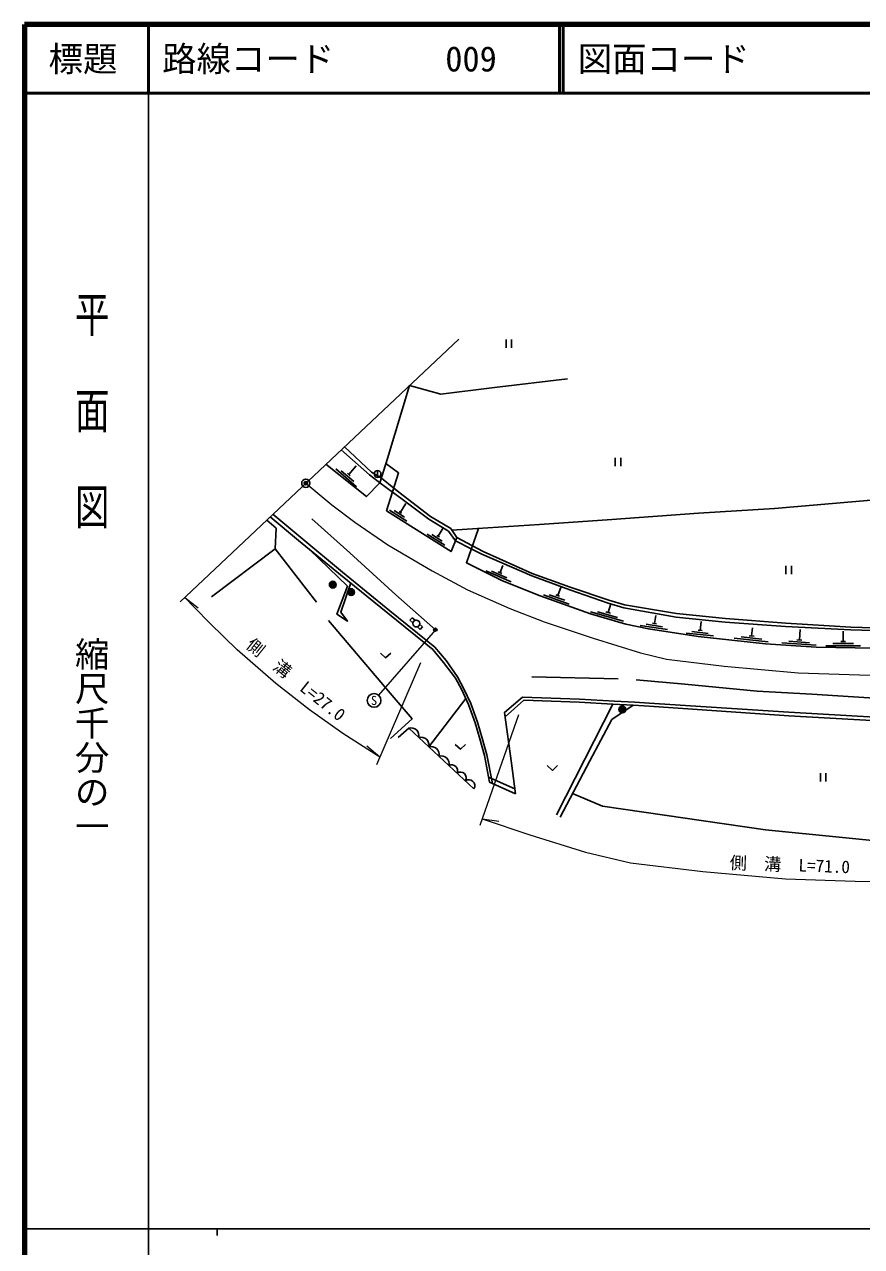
# Model space of a CAD drawing. Units: millimetres at full size, sheet at 1:1000; details may follow other scales. Extents: x 40000 to 680000, y 20000 to 380000.
# Drawn here: x 40000 to 161617, y 202409 to 380000 of the extents above; entities that cross this region are included whole.
import ezdxf
from ezdxf.enums import TextEntityAlignment as Align

# ---------------------------------------------------------------- set-up
doc = ezdxf.new("R2010")
doc.units = ezdxf.units.MM
doc.header["$LTSCALE"] = 1000
doc.header["$PDMODE"] = 32
doc.header["$PDSIZE"] = 500
doc.linetypes.add('CHAIN', pattern=[18.5, 12, -1.5, 3.5, -1.5])
doc.linetypes.add('DASHED', pattern=[7.5, 6, -1.5])
for name, color, linetype, lineweight in [('M-BGD', 7, 'Continuous', 25), ('M-BMK', 2, 'CHAIN', 13), ('M-BMK-OTRS', 5, 'Continuous', 25), ('M-BMK-SRVR', 3, 'Continuous', 25), ('M-STR-HTXT', 7, 'Continuous', 13), ('M-STR-STRC', 7, 'Continuous', 25), ('M-TTL', 2, 'Continuous', 140), ('M-TTL-BAND', 7, 'Continuous', 25), ('M-TTL-LINE', 7, 'Continuous', 50)]:
    doc.layers.add(name, color=color, linetype=linetype, lineweight=lineweight)
doc.layers.add('M-OTRS', color=6, linetype='Continuous')
doc.layers.add('M-TTL-TXT', color=7, linetype='Continuous')
doc.styles.add('@ＭＳ ゴシック', font='')
doc.styles.add('ＭＳ ゴシック', font='')
doc.styles.get('@ＭＳ ゴシック').set_extended_font_data('@MS Gothic')
doc.styles.get('ＭＳ ゴシック').set_extended_font_data('MS Gothic')

msp = doc.modelspace()

# ---------------------------------------------------------------- hatches: boundary and pattern name
at = {"layer": 'M-BGD'}
for points in [[(84297, 298588, -1), (85297, 298588, -0.41421), (84797, 298088, -0.41421)], [(86961, 297508, -1), (87961, 297508, -0.41421), (87461, 297008, -0.41421)], [(126373, 280457, -1), (127373, 280457, -0.41421), (126873, 279957, -0.41421)]]:
    msp.add_hatch(color=256, dxfattribs=at).paths.add_polyline_path(points)
at = {"layer": 'M-STR-HTXT'}
msp.add_hatch(color=256, dxfattribs=at).paths.add_polyline_path([(99450, 292032, -1), (99949, 292063, -0.41421), (99715, 291798, -0.41421)])

# ---------------------------------------------------------------- linework, layer by layer
at = {"layer": 'M-BGD'}
for p, q in [((109978, 334207), (109978, 333007)), ((110778, 334207), (110778, 333007)), ((125821, 317022), (125821, 315822)), ((126621, 317022), (126621, 315822)), ((85216, 315432), (88256, 312832)), ((86019, 315140), (87843, 313580)), ((86913, 314770), (87339, 314406)), ((87126, 314588), (88205, 315850)), ((91300, 315177), (91300, 314177)), ((93030, 309415), (95561, 307805)), ((93697, 309346), (95216, 308380)), ((94440, 309229), (94795, 309004)), ((94618, 309116), (95423, 310382)), ((98513, 305931), (101052, 304333)), ((99181, 305866), (100704, 304907)), ((99925, 305752), (100280, 305528)), ((100102, 305640), (100853, 306832)), ((67175, 296805), (76427, 303805)), ((107015, 300583), (110693, 299010)), ((107869, 300544), (110076, 299601)), ((108833, 300458), (109348, 300238)), ((109090, 300348), (109522, 301358)), ((150616, 301329), (150616, 300129)), ((151416, 301329), (151416, 300129)), ((115391, 297115), (119155, 295763)), ((116245, 297126), (118504, 296315)), ((117212, 297098), (117739, 296909)), ((117476, 297003), (117952, 298303)), ((124793, 294539), (125181, 295798)), ((96005, 293414), (96334, 293791)), ((96005, 293414), (96432, 293041)), ((96334, 293791), (96761, 293418)), ((122225, 294654), (127029, 293270)), ((123269, 294666), (126152, 293835)), ((124457, 294635), (125130, 294442)), ((131538, 292948), (131718, 294133)), ((138182, 291946), (138322, 293240)), ((97085, 292472), (97512, 292099)), ((97414, 292848), (97841, 292476)), ((97512, 292099), (97841, 292476)), ((129470, 292656), (133424, 292054)), ((130306, 292832), (132679, 292471)), ((131261, 292991), (131814, 292906)), ((136129, 291564), (140106, 291135)), ((136957, 291777), (139343, 291519)), ((137903, 291976), (138460, 291916)), ((145648, 291140), (145778, 292341)), ((152583, 290566), (152690, 292063)), ((158948, 290325), (158948, 291825)), ((143099, 290812), (148070, 290275)), ((144125, 291003), (147108, 290681)), ((145301, 291177), (145996, 291102)), ((150047, 290146), (155034, 289789)), ((151065, 290374), (154058, 290160)), ((152234, 290591), (152932, 290541)), ((156448, 289725), (161448, 289725)), ((157448, 290025), (160448, 290025)), ((158598, 290325), (159298, 290325)), ((113706, 285195), (126279, 284889)), ((98749, 275030), (104102, 282060)), ((125506, 281243), (117318, 265129)), ((155651, 271185), (155651, 269985)), ((156451, 271185), (156451, 269985))]:
    msp.add_line(p, q, dxfattribs=at)
at = {"layer": 'M-BGD', "linetype": 'DASHED'}
for p, q in [((91655, 313368), (93478, 312049)), ((91869, 314067), (93663, 312635)), ((102642, 304985), (104914, 303807)), ((102839, 305455), (105072, 304258)), ((125506, 281243), (128446, 281074)), ((125727, 281668), (128666, 281499)), ((111248, 268917), (107440, 270628)), ((111337, 268208), (107584, 269896))]:
    msp.add_line(p, q, dxfattribs=at)
at = {"layer": 'M-BGD'}
for points in [[(83801, 316087), (89685, 311399), (91655, 313368), (92746, 316936), (95942, 327542), (100481, 326289), (108287, 327262), (118885, 328524)], [(86030, 318190), (90128, 314552), (91413, 313561), (91655, 313368)], [(86506, 318639), (90441, 314959), (91869, 314067)], [(92516, 316182), (94355, 314819), (92614, 309324), (97833, 306005), (101978, 303396), (102839, 305455)], [(93663, 312635), (95016, 311554), (98978, 308482), (101944, 306764), (102839, 305455)], [(93478, 312049), (94700, 311153), (98746, 308126), (101588, 306381), (102642, 304985)], [(102111, 306520), (105813, 306731), (114836, 307346), (125317, 308046), (137906, 308970), (148985, 309659), (163034, 310847), (168204, 311130), (171399, 311331), (174140, 311145), (181659, 310595), (184781, 310146)], [(75206, 307977), (76574, 306783), (76427, 303805), (82435, 296042)], [(75708, 308450), (79830, 305023), (85922, 300043), (92812, 294432), (99316, 289184), (100891, 287278), (102621, 285020), (103531, 283320), (104509, 281163), (105500, 278496), (106164, 276176), (106823, 273770), (107584, 269896)], [(76097, 308817), (80163, 305434), (86221, 300425), (93088, 294778), (99637, 289494), (101256, 287571), (102924, 285208), (103850, 283478), (104838, 281299), (105839, 278607), (106507, 276272), (107170, 273852), (107982, 269717)], [(81739, 308140), (87266, 303197), (93978, 297101), (99700, 292048)], [(193869, 298451), (194869, 295296), (195757, 292700), (193726, 288946), (163559, 289348), (155022, 289490), (147685, 290015), (137864, 291075), (130654, 292173), (127379, 292857), (122218, 294344), (114912, 296968), (109439, 299172), (104200, 301771), (105942, 306739)], [(104914, 303807), (106448, 303011), (113727, 299860), (119218, 297838), (124780, 295921), (127072, 295216), (134688, 293882), (141794, 293166), (150580, 292509), (160051, 292014), (168124, 291777), (172284, 291590), (177663, 291414), (186800, 291110), (192512, 291066)], [(105071, 304255), (106644, 303415), (113784, 300224), (119276, 298209), (124913, 296339), (127171, 295640), (134756, 294388), (141838, 293674), (150615, 293018), (160053, 292404), (168179, 292169), (172291, 291951), (177673, 291924), (186810, 291620), (192442, 291577)], [(81483, 303672), (86919, 298388), (85396, 294290), (86943, 293290), (85988, 294608), (87403, 298837)], [(84156, 293381), (93113, 282839), (96311, 279075), (93158, 276219)], [(91725, 288636), (92475, 287936), (93225, 288636)], [(128879, 284762), (135923, 284152), (146467, 283129), (154381, 282660), (164223, 282042), (174166, 281838), (186191, 281639)], [(111337, 268208), (110780, 272629), (109750, 280033), (112373, 282226), (120619, 281961), (125727, 281668)], [(125506, 281243), (120601, 281524), (112552, 281793), (109837, 279403)], [(128446, 281074), (125343, 278975), (122121, 272997), (117837, 264816)], [(192761, 253489), (185555, 277906), (176832, 278054), (151040, 279552), (130752, 280942), (128446, 281074)], [(128666, 281499), (130779, 281378), (151071, 280062), (176851, 278564), (187199, 278389), (203230, 278510), (220999, 278409), (225824, 278333), (227673, 272342), (231043, 268144), (236250, 261933), (239686, 257599), (242134, 255058)], [(94314, 276361), (95829, 277745), (105305, 268935)], [(102585, 275382), (103335, 274682), (104085, 275382)], [(115960, 272297), (116710, 271597), (117460, 272297)], [(119625, 268231), (123963, 266399), (147660, 262974), (169527, 260768), (191281, 258504)]]:
    msp.add_lwpolyline(points, dxfattribs=at)
for centre in [(91300, 314677), (84797, 298588), (87461, 297508), (96923, 292945), (126873, 280457)]:
    msp.add_circle(centre, 500, dxfattribs=at)
for centre, radius, start, end in [((96161, 276633), 1160, 347.572, 106.60162), ((97628, 275284), 1149, 347.25264, 106.92098), ((99081, 273918), 1160, 347.572, 106.60162), ((100546, 272556), 1160, 347.572, 106.60162), ((102079, 271562), 845, 335.94869, 118.22493), ((103327, 270510), 854, 330.19773, 123.97589), ((104563, 269377), 864, 329.27878, 124.89484)]:
    msp.add_arc(centre, radius, start, end, dxfattribs=at)
at = {"layer": 'M-BMK'}
msp.add_lwpolyline([(80876, 313326), (84661, 310172), (88014, 307694), (92803, 304365), (99222, 300588), (104354, 297860), (110511, 295119), (115488, 293169), (122626, 290813), (129483, 288669), (133292, 287759), (141681, 286769), (152392, 285801), (161316, 285510), (174040, 285373), (337239, 284111), (374464, 285094), (415706, 288219), (543202, 302958), (556554, 304512), (573494, 305786)], dxfattribs=at)
at = {"layer": 'M-BMK-OTRS'}
msp.add_line((62607, 296088), (103090, 334287), dxfattribs=at)
at = {"layer": 'M-BMK-SRVR'}
msp.add_circle((80876, 313326), 600, dxfattribs=at)
at = {"layer": 'M-OTRS'}
msp.add_point((80876, 313326), dxfattribs=at)
at = {"layer": 'M-STR-HTXT'}
for p, q in [((63302, 296745), (65219, 295211)), ((99700, 292048), (91441, 282523)), ((97549, 287251), (91142, 272391)), ((111788, 279697), (106179, 263618)), ((91625, 273512), (89763, 275112)), ((106502, 264544), (108933, 264202))]:
    msp.add_line(p, q, dxfattribs=at)
for points in [[(91625, 273512), (86246, 276962), (81394, 280414), (76541, 284218), (70908, 289133), (66979, 292938), (64686, 295278), (63302, 296745)], [(106502, 264544), (113446, 262251), (121511, 259729), (128029, 258172), (138573, 256927), (150553, 255845), (160665, 255516), (173762, 255374), (186273, 255277)]]:
    msp.add_lwpolyline(points, dxfattribs=at)
msp.add_circle((99700, 292048), 250, dxfattribs=at)
at = {"layer": 'M-STR-STRC'}
msp.add_circle((90786, 281767), 1000, dxfattribs=at)
at = {"layer": 'M-TTL'}
for p, q in [((40000, 380000), (40000, 20000)), ((680000, 380000), (40000, 380000))]:
    msp.add_line(p, q, dxfattribs=at)
at = {"layer": 'M-TTL-BAND'}
for p, q in [((58000, 370000), (58000, 20000)), ((40000, 205000), (579000, 205000)), ((68000, 205000), (68000, 204000))]:
    msp.add_line(p, q, dxfattribs=at)
at = {"layer": 'M-TTL-LINE'}
for p, q in [((58000, 380000), (58000, 370000)), ((117750, 380000), (117750, 370000)), ((118250, 380000), (118250, 370000)), ((40000, 370000), (680000, 370000))]:
    msp.add_line(p, q, dxfattribs=at)

# ---------------------------------------------------------------- texts
at = {"layer": 'M-STR-HTXT', "style": 'ＭＳ ゴシック'}
msp.add_text('側\u3000溝\u3000L=27.0', height=1833, rotation=321.36, dxfattribs=at).set_placement((78524, 283669), align=Align.BOTTOM_CENTER)
msp.add_text('側\u3000溝\u3000L=71.0', height=1833, rotation=357.88, dxfattribs=at).set_placement((151197, 257891), align=Align.MIDDLE_CENTER)
at = {"layer": 'M-STR-STRC', "style": 'ＭＳ ゴシック'}
msp.add_text('S', height=1320, dxfattribs=at).set_placement((90786, 281767), align=Align.MIDDLE_CENTER)
at = {"layer": 'M-TTL-BAND', "style": '@ＭＳ ゴシック', "width": 1.4}
msp.add_text('平  面  図', height=3666, rotation=270, dxfattribs=at).set_placement((49777, 306475), align=Align.MIDDLE_RIGHT)
at = {"layer": 'M-TTL-BAND', "style": '@ＭＳ ゴシック'}
msp.add_text('縮尺千分の一', height=3666, rotation=270, dxfattribs=at).set_placement((49777, 261030), align=Align.MIDDLE_RIGHT)
at = {"layer": 'M-TTL-TXT', "style": 'ＭＳ ゴシック'}
msp.add_text('標題', height=3666, dxfattribs=at).set_placement((48500, 375000), align=Align.MIDDLE_CENTER)
for s, p in [('路線コード', (60000, 375000)), ('009', (101142, 375000)), ('図面コード', (120380, 375000))]:
    msp.add_text(s, height=3666, dxfattribs=at).set_placement(p, align=Align.MIDDLE_LEFT)

doc.saveas('drawing.dxf')
